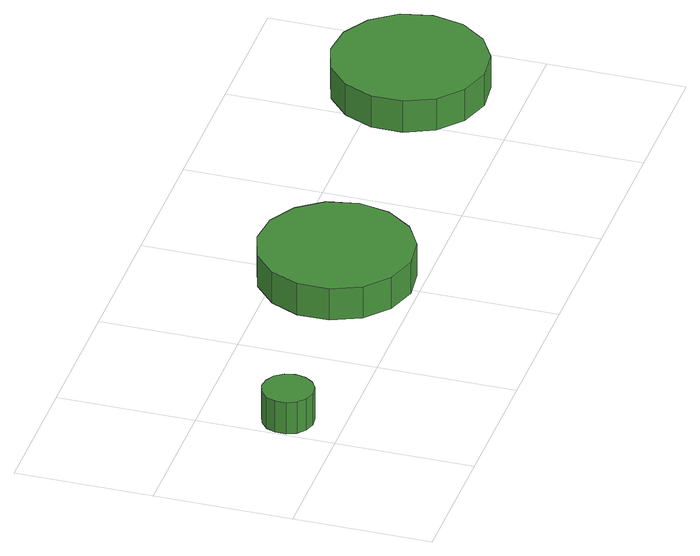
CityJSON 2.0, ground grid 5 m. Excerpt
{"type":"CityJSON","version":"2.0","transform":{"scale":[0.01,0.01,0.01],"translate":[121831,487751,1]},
"CityObjects":{
"tree1":{"type":"SolitaryVegetationObject","attributes":{"function":"something"},"geometry":[{"type":"MultiSurface","lod":"1","boundaries":[[[0,1,2,3,4,5,6,7,8,9,10,11,12,13,14]],[[15,16,17,18,19,20,21,22,23,24,25,26,27,28,29]],[[0,29,28,1]],[[1,28,27,2]],[[2,27,26,3]],[[3,26,25,4]],[[4,25,24,5]],[[5,24,23,6]],[[6,23,22,7]],[[7,22,21,8]],[[8,21,20,9]],[[9,20,19,10]],[[10,19,18,11]],[[11,18,17,12]],[[12,17,16,13]],[[13,16,15,14]],[[14,15,29,0]]]}]},
"tree2":{"type":"SolitaryVegetationObject","attributes":{"function":"something"},"geometry":[{"type":"MultiSurface","lod":"1","boundaries":[[[30,31,32,33,34,35,36,37,38,39,40,41,42,43,44]],[[45,46,47,48,49,50,51,52,53,54,55,56,57,58,59]],[[30,59,58,31]],[[31,58,57,32]],[[32,57,56,33]],[[33,56,55,34]],[[34,55,54,35]],[[35,54,53,36]],[[36,53,52,37]],[[37,52,51,38]],[[38,51,50,39]],[[39,50,49,40]],[[40,49,48,41]],[[41,48,47,42]],[[42,47,46,43]],[[43,46,45,44]],[[44,45,59,30]]]}]},
"tree3":{"type":"SolitaryVegetationObject","attributes":{"function":"something"},"geometry":[{"type":"MultiSurface","lod":"1","boundaries":[[[60,61,62,63,64,65,66,67,68,69,70,71,72,73,74]],[[75,76,77,78,79,80,81,82,83,84,85,86,87,88,89]],[[60,89,88,61]],[[61,88,87,62]],[[62,87,86,63]],[[63,86,85,64]],[[64,85,84,65]],[[65,84,83,66]],[[66,83,82,67]],[[67,82,81,68]],[[68,81,80,69]],[[69,80,79,70]],[[70,79,78,71]],[[71,78,77,72]],[[72,77,76,73]],[[73,76,75,74]],[[74,75,89,60]]]}]}
},
"vertices":[
[192,200,149],[184,238,149],[162,269,149],[128,288,149],[90,292,149],[54,280,149],[25,254,149],[10,219,149],[10,181,149],[25,146,149],[54,120,149],[90,108,149],[128,112,149],[162,131,149],[184,162,149],[184,162,22],[162,131,22],[128,112,22],[90,108,22],[54,120,22],[25,146,22],[10,181,22],[10,219,22],[25,254,22],[54,280,22],[90,292,22],[128,288,22],[162,269,22],[184,238,22],[192,200,22],
[1277,300,157],[1253,413,157],[1185,506,157],[1086,564,157],[971,576,157],[861,540,157],[776,463,157],[729,358,157],[729,242,157],[776,137,157],[861,60,157],[971,24,157],[1086,36,157],[1185,94,157],[1253,187,157],[1253,187,30],[1185,94,30],[1086,36,30],[971,24,30],[861,60,30],[776,137,30],[729,242,30],[729,358,30],[776,463,30],[861,540,30],[971,576,30],[1086,564,30],[1185,506,30],[1253,413,30],[1277,300,30],
[2477,400,162],[2453,513,162],[2385,606,162],[2286,664,162],[2171,676,162],[2061,640,162],[1976,563,162],[1929,458,162],[1929,342,162],[1976,237,162],[2061,160,162],[2171,124,162],[2286,136,162],[2385,194,162],[2453,287,162],[2453,287,35],[2385,194,35],[2286,136,35],[2171,124,35],[2061,160,35],[1976,237,35],[1929,342,35],[1929,458,35],[1976,563,35],[2061,640,35],[2171,676,35],[2286,664,35],[2385,606,35],[2453,513,35],[2477,400,35]
]}
